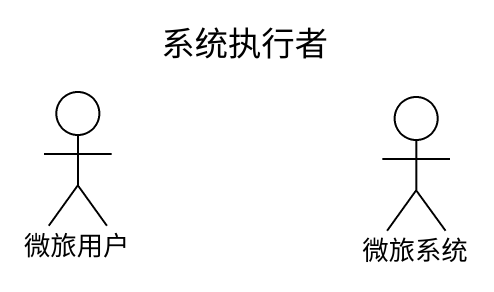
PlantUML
@startuml
title 系统执行者
actor 微旅用户
actor 微旅系统
@enduml
